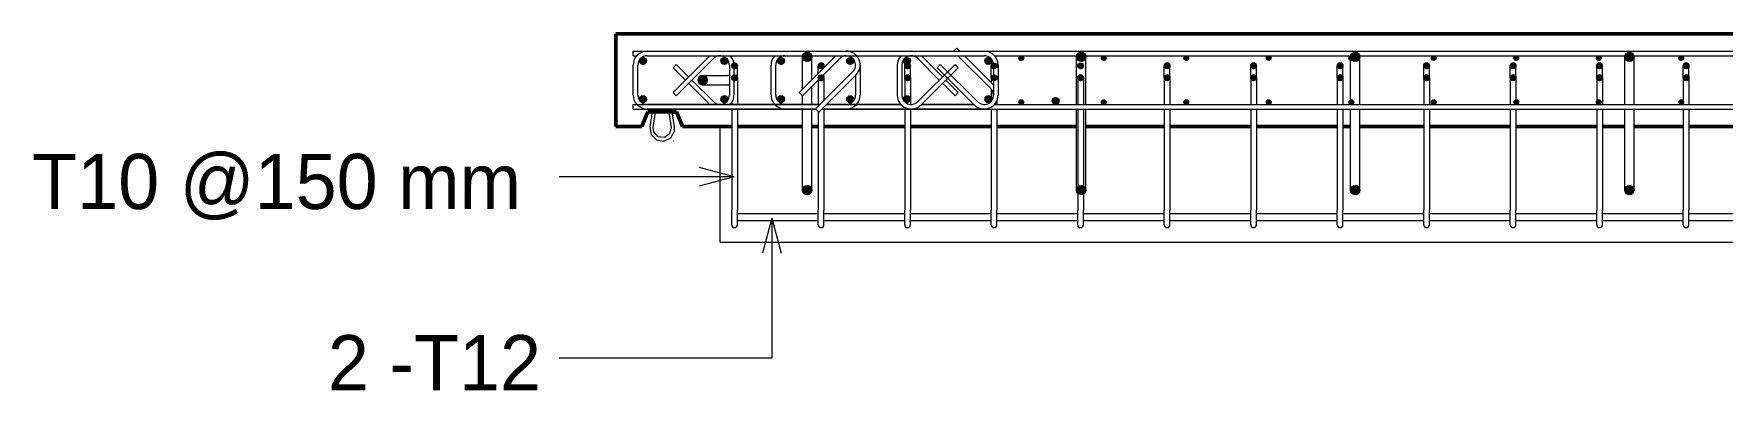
# Model space of a CAD drawing. Header units: millimetres. Extents: x -31655 to -5862, y 2843 to 78926.
# Drawn here: x -11602 to -8687, y 77617 to 78233 of the extents above; entities that cross this region are included whole.
import ezdxf

# ---------------------------------------------------------------- set-up
doc = ezdxf.new("R2010")
doc.units = ezdxf.units.MM
for name, color, linetype, lineweight in [('A-GENM', 13, 'Continuous', 18), ('A-WALL', 113, 'Continuous', 25), ('S-BEAM', 12, 'Continuous', 18), ('S-RBAR', 171, 'Continuous', 18), ('S-RBAR-IDEN', 171, 'Continuous', 9)]:
    doc.layers.add(name, color=color, linetype=linetype, lineweight=lineweight)
doc.styles.add('Nirmala UI', font='Nirmala.ttf', dxfattribs={"height": 95.25})

# ---------------------------------------------------------------- blocks, each defined once
blk = doc.blocks.new('loopbox down bent - Wire Loop-600440-Elevation Top1')
at = {"layer": 'A-GENM'}
for p, q in [((-30387.9, 78098), (-30391.7, 78072)), ((-30390.2, 78097.2), (-30388.6, 78097.2)), ((-30388.6, 78097.2), (-30388.6, 78098)), ((-30385.7, 78071.1), (-30381.8, 78097.5)), ((-30384.1, 78097.8), (-30385.6, 78098)), ((-30383.3, 78097.7), (-30384.1, 78097.8)), ((-30381.8, 78097.5), (-30383.3, 78097.7)), ((-30381.8, 78097.5), (-30381.8, 78098)), ((-30359, 78098), (-30359, 78097.5)), ((-30359, 78097.5), (-30355.1, 78071.1)), ((-30349.1, 78072), (-30352.9, 78098)), ((-30352.2, 78098), (-30352.2, 78097.2)), ((-30352.2, 78097.2), (-30350.6, 78097.2)), ((-30350.2, 78047.2), (-30350.2, 78048))]:
    blk.add_line(p, q, dxfattribs=at)
at = {"layer": 'A-GENM', "flags": 128}
for points in [[(-30391.7, 78072), (-30389.6, 78059), (-30380.3, 78049.7), (-30367.3, 78047.5), (-30355.5, 78053.2), (-30349.2, 78064.8), (-30349.1, 78072)], [(-30355.1, 78071.1), (-30357.5, 78060.3), (-30366.5, 78053.9), (-30377.5, 78055.1), (-30384.9, 78063.4), (-30385.7, 78071.1)]]:
    blk.add_lwpolyline(points, dxfattribs=at)
at = {"layer": 'A-GENM'}
for centre, start, end in [((-30390.2, 78098.4), 202.2055, 270), ((-30350.6, 78098.4), 270, 337.7945)]:
    blk.add_arc(centre, 1.2, start, end, dxfattribs=at)
blk = doc.blocks.new('M_Rectangular Corbel - M_Rectangular Corbel-5472199-Elevation Top1')
at = {"layer": 'S-BEAM'}
for p, q in [((-30270.4, 77873), (-30270.4, 78073)), ((-26630.4, 78073), (-26630.4, 77873)), ((-30270.4, 77873), (-26630.4, 77873))]:
    blk.add_line(p, q, dxfattribs=at)

msp = doc.modelspace()

# ---------------------------------------------------------------- hatches: boundary and pattern name
at = {"layer": 'S-RBAR'}
h = msp.add_hatch(color=256, dxfattribs=at)
edge = h.paths.add_edge_path()
edge.add_arc((-10266.8, 78193), 8, 0, 360)
for points in [[(-10264.3, 78185.4), (-10258.8, 78193), (-10264.3, 78200.7), (-10273.3, 78197.7), (-10273.3, 78188.3), (-10268.6, 78186.8)], [(-9791.2, 78185.4), (-9785.7, 78193), (-9791.2, 78200.7), (-9800.2, 78197.7), (-9800.2, 78188.3)], [(-9317.9, 78185.4), (-9312.4, 78193), (-9317.9, 78200.7), (-9326.8, 78197.7), (-9326.8, 78188.3)], [(-8844.6, 78185.4), (-8839, 78193), (-8844.6, 78200.7), (-8853.5, 78197.7), (-8853.5, 78188.3)], [(-10550.3, 78180.1), (-10544.3, 78186.1), (-10550.3, 78192.1), (-10556.3, 78186.1), (-10553.2, 78183)], [(-10409.8, 78180.1), (-10403.8, 78186.1), (-10409.8, 78192.1), (-10415.8, 78186.1), (-10412.7, 78183)], [(-10392.2, 78172.4), (-10387.2, 78177.4), (-10392.2, 78182.4), (-10397.2, 78177.4)], [(-10311.8, 78180.1), (-10305.8, 78186.1), (-10311.8, 78192.1), (-10317.8, 78186.1), (-10314.7, 78183)], [(-10242.8, 78172.4), (-10237.8, 78177.4), (-10242.8, 78182.4), (-10247.8, 78177.4)], [(-10192.6, 78180.1), (-10186.6, 78186.1), (-10192.6, 78192.1), (-10198.6, 78186.1), (-10194.1, 78181.7)], [(-10094.6, 78180.1), (-10088.6, 78186.1), (-10094.6, 78192.1), (-10100.6, 78186.1), (-10097.5, 78183)], [(-10093.4, 78172.4), (-10088.4, 78177.4), (-10093.4, 78182.4), (-10098.4, 78177.4)], [(-9954.1, 78180.1), (-9948.1, 78186.1), (-9954.1, 78192.1), (-9960.1, 78186.1), (-9957, 78183)], [(-9944.1, 78172.4), (-9939.1, 78177.4), (-9944.1, 78182.4), (-9949.1, 78177.4)], [(-9897.2, 78187), (-9893.2, 78191), (-9897.2, 78195), (-9901.2, 78191)], [(-9794.7, 78172.4), (-9789.7, 78177.4), (-9794.7, 78182.4), (-9799.7, 78177.4)], [(-9754.7, 78187), (-9750.7, 78191), (-9754.7, 78195), (-9758.7, 78191)], [(-9645.3, 78172.4), (-9640.3, 78177.4), (-9645.3, 78182.4), (-9650.3, 78177.4)], [(-9612.2, 78187), (-9608.2, 78191), (-9612.2, 78195), (-9616.2, 78191)], [(-9495.9, 78172.4), (-9490.9, 78177.4), (-9495.9, 78182.4), (-9500.9, 78177.4)], [(-9469.8, 78187), (-9465.8, 78191), (-9469.8, 78195), (-9473.8, 78191)], [(-9346.6, 78172.4), (-9341.6, 78177.4), (-9346.6, 78182.4), (-9351.6, 78177.4)], [(-9327.3, 78187), (-9323.3, 78191), (-9327.3, 78195), (-9331.3, 78191)], [(-9197.2, 78172.4), (-9192.2, 78177.4), (-9197.2, 78182.4), (-9202.2, 78177.4)], [(-9184.8, 78187), (-9180.8, 78191), (-9184.8, 78195), (-9188.8, 78191)], [(-9047.8, 78172.4), (-9042.8, 78177.4), (-9047.8, 78182.4), (-9052.8, 78177.4)], [(-9042.3, 78187), (-9038.3, 78191), (-9042.3, 78195), (-9046.3, 78191)], [(-8899.9, 78187), (-8895.9, 78191), (-8899.9, 78195), (-8903.9, 78191)], [(-8898.4, 78172.4), (-8893.4, 78177.4), (-8898.4, 78182.4), (-8903.4, 78177.4)], [(-8757.4, 78187), (-8753.4, 78191), (-8757.4, 78195), (-8761.4, 78191)], [(-8749.1, 78172.4), (-8744.1, 78177.4), (-8749.1, 78182.4), (-8754.1, 78177.4)], [(-10447.3, 78145), (-10439.7, 78150.6), (-10442.6, 78159.5), (-10452, 78159.5), (-10454.9, 78150.6)], [(-10392.2, 78151.9), (-10387.2, 78156.9), (-10392.2, 78161.9), (-10397.2, 78156.9)], [(-10242.8, 78151.9), (-10237.8, 78156.9), (-10242.8, 78161.9), (-10247.8, 78156.9)], [(-10093.4, 78151.9), (-10088.4, 78156.9), (-10093.4, 78161.9), (-10098.4, 78156.9)], [(-9944.1, 78151.9), (-9939.1, 78156.9), (-9944.1, 78161.9), (-9949.1, 78156.9)], [(-9794.7, 78151.9), (-9789.7, 78156.9), (-9794.7, 78161.9), (-9799.7, 78156.9)], [(-9645.3, 78151.9), (-9640.3, 78156.9), (-9645.3, 78161.9), (-9650.3, 78156.9)], [(-9495.9, 78151.9), (-9490.9, 78156.9), (-9495.9, 78161.9), (-9500.9, 78156.9)], [(-9346.6, 78151.9), (-9341.6, 78156.9), (-9346.6, 78161.9), (-9351.6, 78156.9)], [(-9197.2, 78151.9), (-9192.2, 78156.9), (-9197.2, 78161.9), (-9202.2, 78156.9)], [(-9047.8, 78151.9), (-9042.8, 78156.9), (-9047.8, 78161.9), (-9052.8, 78156.9)], [(-8898.4, 78151.9), (-8893.4, 78156.9), (-8898.4, 78161.9), (-8903.4, 78156.9)], [(-8749.1, 78151.9), (-8744.1, 78156.9), (-8749.1, 78161.9), (-8754.1, 78156.9)], [(-10550.3, 78114), (-10544.3, 78120), (-10550.3, 78126), (-10556.3, 78120), (-10551.2, 78115)], [(-10409.8, 78114), (-10403.8, 78120), (-10409.8, 78126), (-10415.8, 78120)], [(-10311.8, 78114), (-10305.8, 78120), (-10311.8, 78126), (-10317.8, 78120)], [(-10192.6, 78114), (-10186.6, 78120), (-10192.6, 78126), (-10198.6, 78120), (-10194.1, 78115.5)], [(-10094.6, 78114), (-10088.6, 78120), (-10094.6, 78126), (-10100.6, 78120)], [(-9954.1, 78114), (-9948.1, 78120), (-9954.1, 78126), (-9960.1, 78120)], [(-9897.2, 78111), (-9893.2, 78115), (-9897.2, 78119), (-9901.2, 78115)], [(-9837.9, 78111), (-9831.9, 78117), (-9837.9, 78123), (-9843.9, 78117)], [(-9754.7, 78111), (-9750.7, 78115), (-9754.7, 78119), (-9758.7, 78115)], [(-9612.2, 78111), (-9608.2, 78115), (-9612.2, 78119), (-9616.2, 78115)], [(-9469.8, 78111), (-9465.8, 78115), (-9469.8, 78119), (-9473.8, 78115)], [(-9327.3, 78111), (-9323.3, 78115), (-9327.3, 78119), (-9331.3, 78115)], [(-9184.8, 78111), (-9180.8, 78115), (-9184.8, 78119), (-9188.8, 78115)], [(-9042.3, 78111), (-9038.3, 78115), (-9042.3, 78119), (-9046.3, 78115)], [(-8899.9, 78111), (-8895.9, 78115), (-8899.9, 78119), (-8903.9, 78115)], [(-8757.4, 78111), (-8753.4, 78115), (-8757.4, 78119), (-8761.4, 78115)], [(-10264.3, 77955.4), (-10258.8, 77963), (-10264.3, 77970.7), (-10273.3, 77967.7), (-10273.3, 77958.3), (-10268.6, 77956.8)], [(-9791.2, 77955.4), (-9785.7, 77963), (-9791.2, 77970.7), (-9800.2, 77967.7), (-9800.2, 77958.3)], [(-9317.9, 77955.4), (-9312.4, 77963), (-9317.9, 77970.7), (-9326.8, 77967.7), (-9326.8, 77958.3)], [(-8844.6, 77955.4), (-8839, 77963), (-8844.6, 77970.7), (-8853.5, 77967.7), (-8853.5, 77958.3)]]:
    msp.add_hatch(color=256, dxfattribs=at).paths.add_polyline_path(points)
h = msp.add_hatch(color=256, dxfattribs=at)
edge = h.paths.add_edge_path()
edge.add_arc((-9793.7, 78193), 8, 0, 360)
h = msp.add_hatch(color=256, dxfattribs=at)
edge = h.paths.add_edge_path()
edge.add_arc((-9320.4, 78193), 8, 0, 360)
h = msp.add_hatch(color=256, dxfattribs=at)
edge = h.paths.add_edge_path()
edge.add_arc((-8847, 78193), 8, 0, 360)
h = msp.add_hatch(color=256, dxfattribs=at)
edge = h.paths.add_edge_path()
edge.add_arc((-10550.3, 78186.1), 6, 0, 360)
h = msp.add_hatch(color=256, dxfattribs=at)
edge = h.paths.add_edge_path()
edge.add_arc((-10409.8, 78186.1), 6, 0, 360)
h = msp.add_hatch(color=256, dxfattribs=at)
edge = h.paths.add_edge_path()
edge.add_arc((-10392.2, 78177.4), 5, 0, 360)
h = msp.add_hatch(color=256, dxfattribs=at)
edge = h.paths.add_edge_path()
edge.add_arc((-10311.8, 78186.1), 6, 0, 360)
h = msp.add_hatch(color=256, dxfattribs=at)
edge = h.paths.add_edge_path()
edge.add_arc((-10242.8, 78177.4), 5, 0, 360)
h = msp.add_hatch(color=256, dxfattribs=at)
edge = h.paths.add_edge_path()
edge.add_arc((-10192.6, 78186.1), 6, 0, 360)
h = msp.add_hatch(color=256, dxfattribs=at)
edge = h.paths.add_edge_path()
edge.add_arc((-10094.6, 78186.1), 6, 0, 360)
h = msp.add_hatch(color=256, dxfattribs=at)
edge = h.paths.add_edge_path()
edge.add_arc((-10093.4, 78177.4), 5, 0, 360)
h = msp.add_hatch(color=256, dxfattribs=at)
edge = h.paths.add_edge_path()
edge.add_arc((-9954.1, 78186.1), 6, 0, 360)
h = msp.add_hatch(color=256, dxfattribs=at)
edge = h.paths.add_edge_path()
edge.add_arc((-9944.1, 78177.4), 5, 0, 360)
h = msp.add_hatch(color=256, dxfattribs=at)
edge = h.paths.add_edge_path()
edge.add_arc((-9897.2, 78191), 4, 0, 360)
h = msp.add_hatch(color=256, dxfattribs=at)
edge = h.paths.add_edge_path()
edge.add_arc((-9794.7, 78177.4), 5, 0, 360)
h = msp.add_hatch(color=256, dxfattribs=at)
edge = h.paths.add_edge_path()
edge.add_arc((-9754.7, 78191), 4, 0, 360)
h = msp.add_hatch(color=256, dxfattribs=at)
edge = h.paths.add_edge_path()
edge.add_arc((-9645.3, 78177.4), 5, 0, 360)
h = msp.add_hatch(color=256, dxfattribs=at)
edge = h.paths.add_edge_path()
edge.add_arc((-9612.2, 78191), 4, 0, 360)
h = msp.add_hatch(color=256, dxfattribs=at)
edge = h.paths.add_edge_path()
edge.add_arc((-9495.9, 78177.4), 5, 0, 360)
h = msp.add_hatch(color=256, dxfattribs=at)
edge = h.paths.add_edge_path()
edge.add_arc((-9469.8, 78191), 4, 0, 360)
h = msp.add_hatch(color=256, dxfattribs=at)
edge = h.paths.add_edge_path()
edge.add_arc((-9346.6, 78177.4), 5, 0, 360)
h = msp.add_hatch(color=256, dxfattribs=at)
edge = h.paths.add_edge_path()
edge.add_arc((-9327.3, 78191), 4, 0, 360)
h = msp.add_hatch(color=256, dxfattribs=at)
edge = h.paths.add_edge_path()
edge.add_arc((-9197.2, 78177.4), 5, 0, 360)
h = msp.add_hatch(color=256, dxfattribs=at)
edge = h.paths.add_edge_path()
edge.add_arc((-9184.8, 78191), 4, 0, 360)
h = msp.add_hatch(color=256, dxfattribs=at)
edge = h.paths.add_edge_path()
edge.add_arc((-9047.8, 78177.4), 5, 0, 360)
h = msp.add_hatch(color=256, dxfattribs=at)
edge = h.paths.add_edge_path()
edge.add_arc((-9042.3, 78191), 4, 0, 360)
h = msp.add_hatch(color=256, dxfattribs=at)
edge = h.paths.add_edge_path()
edge.add_arc((-8899.9, 78191), 4, 0, 360)
h = msp.add_hatch(color=256, dxfattribs=at)
edge = h.paths.add_edge_path()
edge.add_arc((-8898.4, 78177.4), 5, 0, 360)
h = msp.add_hatch(color=256, dxfattribs=at)
edge = h.paths.add_edge_path()
edge.add_arc((-8757.4, 78191), 4, 0, 360)
h = msp.add_hatch(color=256, dxfattribs=at)
edge = h.paths.add_edge_path()
edge.add_arc((-8749.1, 78177.4), 5, 0, 360)
h = msp.add_hatch(color=256, dxfattribs=at)
edge = h.paths.add_edge_path()
edge.add_arc((-10447.3, 78153), 8, 0, 360)
h = msp.add_hatch(color=256, dxfattribs=at)
edge = h.paths.add_edge_path()
edge.add_arc((-10392.2, 78156.9), 5, 0, 360)
h = msp.add_hatch(color=256, dxfattribs=at)
edge = h.paths.add_edge_path()
edge.add_arc((-10242.8, 78156.9), 5, 0, 360)
h = msp.add_hatch(color=256, dxfattribs=at)
edge = h.paths.add_edge_path()
edge.add_arc((-10093.4, 78156.9), 5, 0, 360)
h = msp.add_hatch(color=256, dxfattribs=at)
edge = h.paths.add_edge_path()
edge.add_arc((-9944.1, 78156.9), 5, 0, 360)
h = msp.add_hatch(color=256, dxfattribs=at)
edge = h.paths.add_edge_path()
edge.add_arc((-9794.7, 78156.9), 5, 0, 360)
h = msp.add_hatch(color=256, dxfattribs=at)
edge = h.paths.add_edge_path()
edge.add_arc((-9645.3, 78156.9), 5, 0, 360)
h = msp.add_hatch(color=256, dxfattribs=at)
edge = h.paths.add_edge_path()
edge.add_arc((-9495.9, 78156.9), 5, 0, 360)
h = msp.add_hatch(color=256, dxfattribs=at)
edge = h.paths.add_edge_path()
edge.add_arc((-9346.6, 78156.9), 5, 0, 360)
h = msp.add_hatch(color=256, dxfattribs=at)
edge = h.paths.add_edge_path()
edge.add_arc((-9197.2, 78156.9), 5, 0, 360)
h = msp.add_hatch(color=256, dxfattribs=at)
edge = h.paths.add_edge_path()
edge.add_arc((-9047.8, 78156.9), 5, 0, 360)
h = msp.add_hatch(color=256, dxfattribs=at)
edge = h.paths.add_edge_path()
edge.add_arc((-8898.4, 78156.9), 5, 0, 360)
h = msp.add_hatch(color=256, dxfattribs=at)
edge = h.paths.add_edge_path()
edge.add_arc((-8749.1, 78156.9), 5, 0, 360)
h = msp.add_hatch(color=256, dxfattribs=at)
edge = h.paths.add_edge_path()
edge.add_arc((-10550.3, 78120), 6, 0, 360)
h = msp.add_hatch(color=256, dxfattribs=at)
edge = h.paths.add_edge_path()
edge.add_arc((-10409.8, 78120), 6, 0, 360)
h = msp.add_hatch(color=256, dxfattribs=at)
edge = h.paths.add_edge_path()
edge.add_arc((-10311.8, 78120), 6, 0, 360)
h = msp.add_hatch(color=256, dxfattribs=at)
edge = h.paths.add_edge_path()
edge.add_arc((-10192.6, 78120), 6, 0, 360)
h = msp.add_hatch(color=256, dxfattribs=at)
edge = h.paths.add_edge_path()
edge.add_arc((-10094.6, 78120), 6, 0, 360)
h = msp.add_hatch(color=256, dxfattribs=at)
edge = h.paths.add_edge_path()
edge.add_arc((-9954.1, 78120), 6, 0, 360)
h = msp.add_hatch(color=256, dxfattribs=at)
edge = h.paths.add_edge_path()
edge.add_arc((-9897.2, 78115), 4, 0, 360)
h = msp.add_hatch(color=256, dxfattribs=at)
edge = h.paths.add_edge_path()
edge.add_arc((-9837.9, 78117), 6, 0, 360)
h = msp.add_hatch(color=256, dxfattribs=at)
edge = h.paths.add_edge_path()
edge.add_arc((-9754.7, 78115), 4, 0, 360)
h = msp.add_hatch(color=256, dxfattribs=at)
edge = h.paths.add_edge_path()
edge.add_arc((-9612.2, 78115), 4, 0, 360)
h = msp.add_hatch(color=256, dxfattribs=at)
edge = h.paths.add_edge_path()
edge.add_arc((-9469.8, 78115), 4, 0, 360)
h = msp.add_hatch(color=256, dxfattribs=at)
edge = h.paths.add_edge_path()
edge.add_arc((-9327.3, 78115), 4, 0, 360)
h = msp.add_hatch(color=256, dxfattribs=at)
edge = h.paths.add_edge_path()
edge.add_arc((-9184.8, 78115), 4, 0, 360)
h = msp.add_hatch(color=256, dxfattribs=at)
edge = h.paths.add_edge_path()
edge.add_arc((-9042.3, 78115), 4, 0, 360)
h = msp.add_hatch(color=256, dxfattribs=at)
edge = h.paths.add_edge_path()
edge.add_arc((-8899.9, 78115), 4, 0, 360)
h = msp.add_hatch(color=256, dxfattribs=at)
edge = h.paths.add_edge_path()
edge.add_arc((-8757.4, 78115), 4, 0, 360)
h = msp.add_hatch(color=256, dxfattribs=at)
edge = h.paths.add_edge_path()
edge.add_arc((-10266.8, 77963), 8, 0, 360)
h = msp.add_hatch(color=256, dxfattribs=at)
edge = h.paths.add_edge_path()
edge.add_arc((-9793.7, 77963), 8, 0, 360)
h = msp.add_hatch(color=256, dxfattribs=at)
edge = h.paths.add_edge_path()
edge.add_arc((-9320.4, 77963), 8, 0, 360)
h = msp.add_hatch(color=256, dxfattribs=at)
edge = h.paths.add_edge_path()
edge.add_arc((-8847, 77963), 8, 0, 360)

# ---------------------------------------------------------------- linework, layer by layer
at = {"layer": 'A-WALL', "lineweight": 50}
for p, q in [((-6597.2, 78233), (-10597.2, 78233)), ((-10597.2, 78233), (-10597.2, 78073)), ((-10552.2, 78073), (-10542.2, 78098)), ((-10542.2, 78098), (-10492.2, 78098)), ((-10492.2, 78098), (-10482.2, 78073)), ((-10597.2, 78073), (-10552.2, 78073)), ((-10482.2, 78073), (-10397.2, 78073)), ((-10387.2, 78073), (-10274.8, 78073)), ((-10258.8, 78073), (-10247.8, 78073)), ((-10237.8, 78073), (-10098.4, 78073)), ((-10088.4, 78073), (-9949.1, 78073)), ((-9939.1, 78073), (-9801.7, 78073)), ((-9785.7, 78073), (-9650.3, 78073)), ((-9640.3, 78073), (-9500.9, 78073)), ((-9490.9, 78073), (-9351.6, 78073)), ((-9341.6, 78073), (-9328.4, 78073)), ((-9312.4, 78073), (-9202.2, 78073)), ((-9192.2, 78073), (-9052.8, 78073)), ((-9042.8, 78073), (-8903.4, 78073)), ((-8893.4, 78073), (-8855, 78073)), ((-8839, 78073), (-8754.1, 78073)), ((-8744.1, 78073), (-8604.7, 78073))]:
    msp.add_line(p, q, dxfattribs=at)
at = {"layer": 'S-RBAR'}
for p, q in [((-10567.2, 78203), (-10543.2, 78203)), ((-10567.2, 78195), (-10567.2, 78203)), ((-10543.2, 78203), (-9961.2, 78203)), ((-10264.3, 78200.7), (-10273.3, 78197.7)), ((-10258.8, 78193), (-10264.3, 78200.7)), ((-10013.9, 78203), (-10008.6, 78208.4)), ((-10008.6, 78208.4), (-10003.2, 78203)), ((-9961.2, 78203), (-6627.2, 78203)), ((-9791.2, 78200.7), (-9800.2, 78197.7)), ((-9785.7, 78193), (-9791.2, 78200.7)), ((-9317.9, 78200.7), (-9326.8, 78197.7)), ((-9312.4, 78193), (-9317.9, 78200.7)), ((-8844.6, 78200.7), (-8853.5, 78197.7)), ((-8839, 78193), (-8844.6, 78200.7)), ((-10567.2, 78195), (-10560.9, 78195)), ((-10567.2, 78127), (-10567.2, 78179)), ((-10559.2, 78127), (-10559.2, 78179)), ((-10550.3, 78192.1), (-10556.3, 78186.1)), ((-10556.3, 78186.1), (-10553.2, 78183)), ((-10553.2, 78183), (-10550.3, 78180.1)), ((-10544.3, 78186.1), (-10550.3, 78192.1)), ((-10550.3, 78180.1), (-10544.3, 78186.1)), ((-10543.2, 78195), (-9961.2, 78195)), ((-10498.5, 78131.7), (-10435.1, 78195)), ((-10492.9, 78180.1), (-10498.5, 78174.4)), ((-10477.1, 78153), (-10498.5, 78174.4)), ((-10492.9, 78126), (-10428.5, 78190.4)), ((-10471.5, 78158.7), (-10492.9, 78180.1)), ((-10409.8, 78192.1), (-10415.8, 78186.1)), ((-10415.8, 78186.1), (-10412.7, 78183)), ((-10412.7, 78183), (-10409.8, 78180.1)), ((-10403.8, 78186.1), (-10409.8, 78192.1)), ((-10409.8, 78180.1), (-10403.8, 78186.1)), ((-10401.2, 78179), (-10401.2, 78127)), ((-10392.2, 78182.4), (-10397.2, 78177.4)), ((-10397.2, 78177.4), (-10392.2, 78172.4)), ((-10393.2, 78179), (-10393.2, 78127)), ((-10387.2, 78177.4), (-10392.2, 78182.4)), ((-10392.2, 78172.4), (-10387.2, 78177.4)), ((-10387.2, 78157.1), (-10387.2, 78177.4)), ((-10329.2, 78127), (-10329.2, 78179)), ((-10321.2, 78127), (-10321.2, 78179)), ((-10311.8, 78192.1), (-10317.8, 78186.1)), ((-10317.8, 78186.1), (-10314.7, 78183)), ((-10314.7, 78183), (-10311.8, 78180.1)), ((-10305.8, 78186.1), (-10311.8, 78192.1)), ((-10311.8, 78180.1), (-10305.8, 78186.1)), ((-10280.5, 78131.7), (-10217.1, 78195)), ((-10274.8, 78153), (-10274.8, 78193)), ((-10274.8, 78126), (-10210.5, 78190.4)), ((-10273.3, 78197.7), (-10273.3, 78188.3)), ((-10273.3, 78188.3), (-10268.6, 78186.8)), ((-10268.6, 78186.8), (-10264.3, 78185.4)), ((-10264.3, 78185.4), (-10258.8, 78193)), ((-10258.8, 78153.4), (-10258.8, 78193)), ((-10242.8, 78182.4), (-10247.8, 78177.4)), ((-10247.8, 78164.4), (-10247.8, 78177.4)), ((-10247.8, 78177.4), (-10242.8, 78172.4)), ((-10237.8, 78177.4), (-10242.8, 78182.4)), ((-10242.8, 78172.4), (-10237.8, 78177.4)), ((-10237.8, 78174.6), (-10237.8, 78177.4)), ((-10192.6, 78192.1), (-10198.6, 78186.1)), ((-10198.6, 78186.1), (-10194.1, 78181.7)), ((-10194.1, 78181.7), (-10192.6, 78180.1)), ((-10186.6, 78186.1), (-10192.6, 78192.1)), ((-10192.6, 78180.1), (-10186.6, 78186.1)), ((-10175.2, 78179), (-10175.2, 78127)), ((-10111.2, 78179), (-10111.2, 78127)), ((-10103.2, 78179), (-10103.2, 78127)), ((-10094.6, 78192.1), (-10100.6, 78186.1)), ((-10100.6, 78186.1), (-10097.5, 78183)), ((-10093.4, 78182.4), (-10098.4, 78177.4)), ((-10098.4, 78157.1), (-10098.4, 78177.4)), ((-10098.4, 78177.4), (-10093.4, 78172.4)), ((-10097.5, 78183), (-10094.6, 78180.1)), ((-10088.6, 78186.1), (-10094.6, 78192.1)), ((-10094.6, 78180.1), (-10088.6, 78186.1)), ((-10088.4, 78177.4), (-10093.4, 78182.4)), ((-10093.4, 78172.4), (-10088.4, 78177.4)), ((-10088.4, 78157.1), (-10088.4, 78177.4)), ((-10038.6, 78153), (-10075.9, 78190.4)), ((-10075.9, 78115.7), (-10011.5, 78180.1)), ((-10070.2, 78110.1), (-10005.9, 78174.4)), ((-10032.9, 78158.7), (-10069.2, 78195)), ((-10036.9, 78180.1), (-10042.5, 78174.4)), ((-9978.2, 78110.1), (-10042.5, 78174.4)), ((-9972.5, 78115.7), (-10036.9, 78180.1)), ((-10005.9, 78174.4), (-10011.5, 78180.1)), ((-10006.6, 78195), (-9949.9, 78138.4)), ((-9995.2, 78195), (-9945.2, 78145)), ((-9954.1, 78192.1), (-9960.1, 78186.1)), ((-9960.1, 78186.1), (-9957, 78183)), ((-9957, 78183), (-9954.1, 78180.1)), ((-9948.1, 78186.1), (-9954.1, 78192.1)), ((-9954.1, 78180.1), (-9948.1, 78186.1)), ((-9944.1, 78182.4), (-9949.1, 78177.4)), ((-9949.1, 78157.1), (-9949.1, 78177.4)), ((-9949.1, 78177.4), (-9944.1, 78172.4)), ((-9945.2, 78179), (-9945.2, 78127)), ((-9939.1, 78177.4), (-9944.1, 78182.4)), ((-9944.1, 78172.4), (-9939.1, 78177.4)), ((-9943.5, 78195), (-6627.2, 78195)), ((-9937.2, 78179), (-9937.2, 78127)), ((-9897.2, 78195), (-9901.2, 78191)), ((-9901.2, 78191), (-9897.2, 78187)), ((-9893.2, 78191), (-9897.2, 78195)), ((-9897.2, 78187), (-9893.2, 78191)), ((-9801.7, 78153), (-9801.7, 78193)), ((-9800.2, 78197.7), (-9800.2, 78188.3)), ((-9800.2, 78188.3), (-9791.2, 78185.4)), ((-9794.7, 78182.4), (-9799.7, 78177.4)), ((-9799.7, 78177.4), (-9794.7, 78172.4)), ((-9789.7, 78177.4), (-9794.7, 78182.4)), ((-9794.7, 78172.4), (-9789.7, 78177.4)), ((-9791.2, 78185.4), (-9785.7, 78193)), ((-9785.7, 78153), (-9785.7, 78193)), ((-9754.7, 78195), (-9758.7, 78191)), ((-9758.7, 78191), (-9754.7, 78187)), ((-9750.7, 78191), (-9754.7, 78195)), ((-9754.7, 78187), (-9750.7, 78191)), ((-9645.3, 78182.4), (-9650.3, 78177.4)), ((-9650.3, 78157.1), (-9650.3, 78177.4)), ((-9650.3, 78177.4), (-9645.3, 78172.4)), ((-9640.3, 78177.4), (-9645.3, 78182.4)), ((-9645.3, 78172.4), (-9640.3, 78177.4)), ((-9640.3, 78157.1), (-9640.3, 78177.4)), ((-9612.2, 78195), (-9616.2, 78191)), ((-9616.2, 78191), (-9612.2, 78187)), ((-9608.2, 78191), (-9612.2, 78195)), ((-9612.2, 78187), (-9608.2, 78191)), ((-9495.9, 78182.4), (-9500.9, 78177.4)), ((-9500.9, 78157.1), (-9500.9, 78177.4)), ((-9500.9, 78177.4), (-9495.9, 78172.4)), ((-9490.9, 78177.4), (-9495.9, 78182.4)), ((-9495.9, 78172.4), (-9490.9, 78177.4)), ((-9490.9, 78157.1), (-9490.9, 78177.4)), ((-9469.8, 78195), (-9473.8, 78191)), ((-9473.8, 78191), (-9469.8, 78187)), ((-9465.8, 78191), (-9469.8, 78195)), ((-9469.8, 78187), (-9465.8, 78191)), ((-9346.6, 78182.4), (-9351.6, 78177.4)), ((-9351.6, 78157.1), (-9351.6, 78177.4)), ((-9351.6, 78177.4), (-9346.6, 78172.4)), ((-9341.6, 78177.4), (-9346.6, 78182.4)), ((-9346.6, 78172.4), (-9341.6, 78177.4)), ((-9341.6, 78157.1), (-9341.6, 78177.4)), ((-9327.3, 78195), (-9331.3, 78191)), ((-9331.3, 78191), (-9327.3, 78187)), ((-9328.4, 78153), (-9328.4, 78193)), ((-9323.3, 78191), (-9327.3, 78195)), ((-9327.3, 78187), (-9323.3, 78191)), ((-9326.8, 78197.7), (-9326.8, 78188.3)), ((-9326.8, 78188.3), (-9317.9, 78185.4)), ((-9317.9, 78185.4), (-9312.4, 78193)), ((-9312.4, 78153), (-9312.4, 78193)), ((-9197.2, 78182.4), (-9202.2, 78177.4)), ((-9202.2, 78157.1), (-9202.2, 78177.4)), ((-9202.2, 78177.4), (-9197.2, 78172.4)), ((-9192.2, 78177.4), (-9197.2, 78182.4)), ((-9197.2, 78172.4), (-9192.2, 78177.4)), ((-9192.2, 78157.1), (-9192.2, 78177.4)), ((-9184.8, 78195), (-9188.8, 78191)), ((-9188.8, 78191), (-9184.8, 78187)), ((-9180.8, 78191), (-9184.8, 78195)), ((-9184.8, 78187), (-9180.8, 78191)), ((-9047.8, 78182.4), (-9052.8, 78177.4)), ((-9052.8, 78157.1), (-9052.8, 78177.4)), ((-9052.8, 78177.4), (-9047.8, 78172.4)), ((-9042.8, 78177.4), (-9047.8, 78182.4)), ((-9047.8, 78172.4), (-9042.8, 78177.4)), ((-9042.3, 78195), (-9046.3, 78191)), ((-9046.3, 78191), (-9042.3, 78187)), ((-9042.8, 78157.1), (-9042.8, 78177.4)), ((-9038.3, 78191), (-9042.3, 78195)), ((-9042.3, 78187), (-9038.3, 78191)), ((-8899.9, 78195), (-8903.9, 78191)), ((-8903.9, 78191), (-8899.9, 78187)), ((-8898.4, 78182.4), (-8903.4, 78177.4)), ((-8903.4, 78157.1), (-8903.4, 78177.4)), ((-8903.4, 78177.4), (-8898.4, 78172.4)), ((-8895.9, 78191), (-8899.9, 78195)), ((-8899.9, 78187), (-8895.9, 78191)), ((-8893.4, 78177.4), (-8898.4, 78182.4)), ((-8898.4, 78172.4), (-8893.4, 78177.4)), ((-8893.4, 78157.1), (-8893.4, 78177.4)), ((-8855, 78153), (-8855, 78193)), ((-8853.5, 78197.7), (-8853.5, 78188.3)), ((-8853.5, 78188.3), (-8844.6, 78185.4)), ((-8844.6, 78185.4), (-8839, 78193)), ((-8839, 78153), (-8839, 78193)), ((-8757.4, 78195), (-8761.4, 78191)), ((-8761.4, 78191), (-8757.4, 78187)), ((-8753.4, 78191), (-8757.4, 78195)), ((-8757.4, 78187), (-8753.4, 78191)), ((-8749.1, 78182.4), (-8754.1, 78177.4)), ((-8754.1, 78157.1), (-8754.1, 78177.4)), ((-8754.1, 78177.4), (-8749.1, 78172.4)), ((-8744.1, 78177.4), (-8749.1, 78182.4)), ((-8749.1, 78172.4), (-8744.1, 78177.4)), ((-8744.1, 78157.1), (-8744.1, 78177.4)), ((-10435.1, 78111), (-10471.5, 78147.4)), ((-10428.5, 78115.7), (-10465.8, 78153)), ((-10452, 78159.5), (-10454.9, 78150.6)), ((-10454.9, 78150.6), (-10447.3, 78145)), ((-10442.6, 78159.5), (-10452, 78159.5)), ((-10447.3, 78161), (-10446.6, 78161)), ((-10447.3, 78145), (-10439.7, 78150.6)), ((-10447.3, 78145), (-10446.6, 78145)), ((-10446.6, 78161), (-10403.8, 78161)), ((-10446.6, 78145), (-10403.8, 78145)), ((-10439.7, 78150.6), (-10442.6, 78159.5)), ((-10403.1, 78161), (-10403.8, 78161)), ((-10403.1, 78145), (-10403.8, 78145)), ((-10392.2, 78161.9), (-10397.2, 78156.9)), ((-10397.2, 78156.9), (-10392.2, 78151.9)), ((-10387.2, 78156.9), (-10392.2, 78161.9)), ((-10392.2, 78151.9), (-10387.2, 78156.9)), ((-10387.2, 78156.9), (-10387.2, 78131.9)), ((-10274.8, 78137.3), (-10274.8, 78153)), ((-10258.8, 78111), (-10258.8, 78142)), ((-10187.9, 78167.7), (-10252.2, 78103.4)), ((-10242.8, 78161.9), (-10247.8, 78156.9)), ((-10247.8, 78156.9), (-10242.8, 78151.9)), ((-10247.8, 78153.2), (-10247.8, 78131.9)), ((-10182.2, 78162.1), (-10246.6, 78097.7)), ((-10237.8, 78156.9), (-10242.8, 78161.9)), ((-10242.8, 78151.9), (-10237.8, 78156.9)), ((-10237.8, 78157.1), (-10237.8, 78163.1)), ((-10237.8, 78156.9), (-10237.8, 78131.9)), ((-10183.2, 78161.1), (-10183.2, 78127)), ((-10093.4, 78161.9), (-10098.4, 78156.9)), ((-10098.4, 78156.9), (-10098.4, 78131.9)), ((-10098.4, 78156.9), (-10093.4, 78151.9)), ((-10088.4, 78156.9), (-10093.4, 78161.9)), ((-10093.4, 78151.9), (-10088.4, 78156.9)), ((-10088.4, 78156.9), (-10088.4, 78131.9)), ((-10011.5, 78126), (-10032.9, 78147.4)), ((-10005.9, 78131.7), (-10027.2, 78153)), ((-9944.1, 78161.9), (-9949.1, 78156.9)), ((-9949.1, 78156.9), (-9949.1, 78149.5)), ((-9949.1, 78156.9), (-9944.1, 78151.9)), ((-9939.1, 78156.9), (-9944.1, 78161.9)), ((-9944.1, 78151.9), (-9939.1, 78156.9)), ((-9801.7, 78111), (-9801.7, 78153)), ((-9794.7, 78161.9), (-9799.7, 78156.9)), ((-9799.7, 78156.9), (-9799.7, 78131.9)), ((-9799.7, 78156.9), (-9794.7, 78151.9)), ((-9789.7, 78156.9), (-9794.7, 78161.9)), ((-9794.7, 78151.9), (-9789.7, 78156.9)), ((-9789.7, 78156.9), (-9789.7, 78131.9)), ((-9785.7, 78111), (-9785.7, 78153)), ((-9645.3, 78161.9), (-9650.3, 78156.9)), ((-9650.3, 78156.9), (-9650.3, 78131.9)), ((-9650.3, 78156.9), (-9645.3, 78151.9)), ((-9640.3, 78156.9), (-9645.3, 78161.9)), ((-9645.3, 78151.9), (-9640.3, 78156.9)), ((-9640.3, 78156.9), (-9640.3, 78131.9)), ((-9495.9, 78161.9), (-9500.9, 78156.9)), ((-9500.9, 78156.9), (-9500.9, 78131.9)), ((-9500.9, 78156.9), (-9495.9, 78151.9)), ((-9490.9, 78156.9), (-9495.9, 78161.9)), ((-9495.9, 78151.9), (-9490.9, 78156.9)), ((-9490.9, 78156.9), (-9490.9, 78131.9)), ((-9346.6, 78161.9), (-9351.6, 78156.9)), ((-9351.6, 78156.9), (-9351.6, 78131.9)), ((-9351.6, 78156.9), (-9346.6, 78151.9)), ((-9341.6, 78156.9), (-9346.6, 78161.9)), ((-9346.6, 78151.9), (-9341.6, 78156.9)), ((-9341.6, 78156.9), (-9341.6, 78131.9)), ((-9328.4, 78111), (-9328.4, 78153)), ((-9312.4, 78111), (-9312.4, 78153)), ((-9197.2, 78161.9), (-9202.2, 78156.9)), ((-9202.2, 78156.9), (-9202.2, 78131.9)), ((-9202.2, 78156.9), (-9197.2, 78151.9)), ((-9192.2, 78156.9), (-9197.2, 78161.9)), ((-9197.2, 78151.9), (-9192.2, 78156.9)), ((-9192.2, 78156.9), (-9192.2, 78131.9)), ((-9047.8, 78161.9), (-9052.8, 78156.9)), ((-9052.8, 78156.9), (-9052.8, 78131.9)), ((-9052.8, 78156.9), (-9047.8, 78151.9)), ((-9042.8, 78156.9), (-9047.8, 78161.9)), ((-9047.8, 78151.9), (-9042.8, 78156.9)), ((-9042.8, 78156.9), (-9042.8, 78131.9)), ((-8898.4, 78161.9), (-8903.4, 78156.9)), ((-8903.4, 78156.9), (-8903.4, 78131.9)), ((-8903.4, 78156.9), (-8898.4, 78151.9)), ((-8893.4, 78156.9), (-8898.4, 78161.9)), ((-8898.4, 78151.9), (-8893.4, 78156.9)), ((-8893.4, 78156.9), (-8893.4, 78131.9)), ((-8855, 78111), (-8855, 78153)), ((-8839, 78111), (-8839, 78153)), ((-8749.1, 78161.9), (-8754.1, 78156.9)), ((-8754.1, 78156.9), (-8754.1, 78131.9)), ((-8754.1, 78156.9), (-8749.1, 78151.9)), ((-8744.1, 78156.9), (-8749.1, 78161.9)), ((-8749.1, 78151.9), (-8744.1, 78156.9)), ((-8744.1, 78156.9), (-8744.1, 78131.9)), ((-10550.3, 78126), (-10556.3, 78120)), ((-10556.3, 78120), (-10551.2, 78115)), ((-10551.2, 78115), (-10550.3, 78114)), ((-10544.3, 78120), (-10550.3, 78126)), ((-10550.3, 78114), (-10544.3, 78120)), ((-10492.9, 78126), (-10498.5, 78131.7)), ((-10409.8, 78126), (-10415.8, 78120)), ((-10415.8, 78120), (-10409.8, 78114)), ((-10403.8, 78120), (-10409.8, 78126)), ((-10409.8, 78114), (-10403.8, 78120)), ((-10397.2, 78114), (-10397.2, 78111)), ((-10387.2, 78131.9), (-10387.2, 78111)), ((-10311.8, 78126), (-10317.8, 78120)), ((-10317.8, 78120), (-10311.8, 78114)), ((-10305.8, 78120), (-10311.8, 78126)), ((-10311.8, 78114), (-10305.8, 78120)), ((-10274.8, 78126), (-10280.5, 78131.7)), ((-10274.8, 78111), (-10274.8, 78126)), ((-10247.8, 78131.9), (-10247.8, 78111)), ((-10237.8, 78131.9), (-10237.8, 78117.8)), ((-10192.6, 78126), (-10198.6, 78120)), ((-10198.6, 78120), (-10194.1, 78115.5)), ((-10194.1, 78115.5), (-10192.6, 78114)), ((-10186.6, 78120), (-10192.6, 78126)), ((-10192.6, 78114), (-10186.6, 78120)), ((-10094.6, 78126), (-10100.6, 78120)), ((-10100.6, 78120), (-10094.6, 78114)), ((-10098.4, 78131.9), (-10098.4, 78115.7)), ((-10088.6, 78120), (-10094.6, 78126)), ((-10094.6, 78114), (-10088.6, 78120)), ((-10088.4, 78131.9), (-10088.4, 78111.2)), ((-10005.9, 78131.7), (-10011.5, 78126)), ((-9954.1, 78126), (-9960.1, 78120)), ((-9960.1, 78120), (-9954.1, 78114)), ((-9948.1, 78120), (-9954.1, 78126)), ((-9954.1, 78114), (-9948.1, 78120)), ((-9949.1, 78137.5), (-9949.1, 78131.9)), ((-9949.1, 78131.9), (-9949.1, 78116.8)), ((-9939.1, 78118.3), (-9939.1, 78111)), ((-9897.2, 78119), (-9901.2, 78115)), ((-9901.2, 78115), (-9897.2, 78111)), ((-9893.2, 78115), (-9897.2, 78119)), ((-9897.2, 78111), (-9893.2, 78115)), ((-9837.9, 78123), (-9843.9, 78117)), ((-9843.9, 78117), (-9837.9, 78111)), ((-9831.9, 78117), (-9837.9, 78123)), ((-9837.9, 78111), (-9831.9, 78117)), ((-9799.7, 78131.9), (-9799.7, 78111)), ((-9789.7, 78131.9), (-9789.7, 78111)), ((-9754.7, 78119), (-9758.7, 78115)), ((-9758.7, 78115), (-9754.7, 78111)), ((-9750.7, 78115), (-9754.7, 78119)), ((-9754.7, 78111), (-9750.7, 78115)), ((-9650.3, 78131.9), (-9650.3, 78111)), ((-9640.3, 78131.9), (-9640.3, 78111)), ((-9612.2, 78119), (-9616.2, 78115)), ((-9616.2, 78115), (-9612.2, 78111)), ((-9608.2, 78115), (-9612.2, 78119)), ((-9612.2, 78111), (-9608.2, 78115)), ((-9500.9, 78131.9), (-9500.9, 78111)), ((-9490.9, 78131.9), (-9490.9, 78111)), ((-9469.8, 78119), (-9473.8, 78115)), ((-9473.8, 78115), (-9469.8, 78111)), ((-9465.8, 78115), (-9469.8, 78119)), ((-9469.8, 78111), (-9465.8, 78115)), ((-9351.6, 78131.9), (-9351.6, 78111)), ((-9341.6, 78131.9), (-9341.6, 78111)), ((-9327.3, 78119), (-9331.3, 78115)), ((-9331.3, 78115), (-9327.3, 78111)), ((-9323.3, 78115), (-9327.3, 78119)), ((-9327.3, 78111), (-9323.3, 78115)), ((-9202.2, 78131.9), (-9202.2, 78111)), ((-9192.2, 78131.9), (-9192.2, 78111)), ((-9184.8, 78119), (-9188.8, 78115)), ((-9188.8, 78115), (-9184.8, 78111)), ((-9180.8, 78115), (-9184.8, 78119)), ((-9184.8, 78111), (-9180.8, 78115)), ((-9052.8, 78131.9), (-9052.8, 78111)), ((-9042.3, 78119), (-9046.3, 78115)), ((-9046.3, 78115), (-9042.3, 78111)), ((-9042.8, 78131.9), (-9042.8, 78111)), ((-9038.3, 78115), (-9042.3, 78119)), ((-9042.3, 78111), (-9038.3, 78115)), ((-8899.9, 78119), (-8903.9, 78115)), ((-8903.9, 78115), (-8899.9, 78111)), ((-8903.4, 78131.9), (-8903.4, 78111)), ((-8895.9, 78115), (-8899.9, 78119)), ((-8899.9, 78111), (-8895.9, 78115)), ((-8893.4, 78131.9), (-8893.4, 78111)), ((-8757.4, 78119), (-8761.4, 78115)), ((-8761.4, 78115), (-8757.4, 78111)), ((-8753.4, 78115), (-8757.4, 78119)), ((-8757.4, 78111), (-8753.4, 78115)), ((-8754.1, 78131.9), (-8754.1, 78111)), ((-8744.1, 78131.9), (-8744.1, 78111)), ((-10567.2, 78111), (-10244.6, 78111)), ((-10567.2, 78103), (-10567.2, 78111)), ((-10567.2, 78103), (-10251.9, 78103)), ((-10244.6, 78111), (-10543.2, 78111)), ((-10251.9, 78103), (-10543.2, 78103)), ((-10397.2, 78103), (-10397.2, 77928)), ((-10387.2, 78103), (-10387.2, 77928)), ((-10244.6, 78111), (-10305.2, 78111)), ((-10251.9, 78103), (-10305.2, 78103)), ((-10274.8, 78003), (-10274.8, 78103)), ((-10258.8, 78003), (-10258.8, 78103)), ((-10252.2, 78103.4), (-10246.6, 78097.7)), ((-10247.8, 78099), (-10247.8, 77928)), ((-10199.2, 78103), (-10241.2, 78103)), ((-9961.2, 78103), (-10241.2, 78103)), ((-10241.2, 78103), (-6627.2, 78103)), ((-10237.8, 78103), (-10237.8, 77928)), ((-10199.2, 78111), (-10233.2, 78111)), ((-10104.9, 78111), (-10233.2, 78111)), ((-10233.2, 78111), (-10104.9, 78111)), ((-10098.4, 78103), (-10098.4, 77928)), ((-10088.4, 78103), (-10088.4, 77928)), ((-9979.1, 78111), (-10069.2, 78111)), ((-10069.2, 78111), (-9979.1, 78111)), ((-9949.1, 78103), (-9949.1, 77928)), ((-9943.5, 78111), (-6794.9, 78111)), ((-9939.1, 78103), (-9939.1, 77928)), ((-9801.7, 78003), (-9801.7, 78103)), ((-9799.7, 78103), (-9799.7, 77928)), ((-9789.7, 78103), (-9789.7, 77928)), ((-9785.7, 78003), (-9785.7, 78103)), ((-9650.3, 78103), (-9650.3, 77928)), ((-9640.3, 78103), (-9640.3, 77928)), ((-9500.9, 78103), (-9500.9, 77928)), ((-9490.9, 78103), (-9490.9, 77928)), ((-9351.6, 78103), (-9351.6, 77928)), ((-9341.6, 78103), (-9341.6, 77928)), ((-9328.4, 78003), (-9328.4, 78103)), ((-9312.4, 78003), (-9312.4, 78103)), ((-9202.2, 78103), (-9202.2, 77928)), ((-9192.2, 78103), (-9192.2, 77928)), ((-9052.8, 78103), (-9052.8, 77928)), ((-9042.8, 78103), (-9042.8, 77928)), ((-8903.4, 78103), (-8903.4, 77928)), ((-8893.4, 78103), (-8893.4, 77928)), ((-8855, 78003), (-8855, 78103)), ((-8839, 78003), (-8839, 78103)), ((-8754.1, 78103), (-8754.1, 77928)), ((-8744.1, 78103), (-8744.1, 77928)), ((-10274.8, 77963), (-10274.8, 78003)), ((-10258.8, 77963), (-10258.8, 78003)), ((-9801.7, 77963), (-9801.7, 78003)), ((-9785.7, 77963), (-9785.7, 78003)), ((-9328.4, 77963), (-9328.4, 78003)), ((-9312.4, 77963), (-9312.4, 78003)), ((-8855, 77963), (-8855, 78003)), ((-8839, 77963), (-8839, 78003)), ((-10264.3, 77970.7), (-10273.3, 77967.7)), ((-10273.3, 77967.7), (-10273.3, 77958.3)), ((-10258.8, 77963), (-10264.3, 77970.7)), ((-9791.2, 77970.7), (-9800.2, 77967.7)), ((-9800.2, 77967.7), (-9800.2, 77958.3)), ((-9785.7, 77963), (-9791.2, 77970.7)), ((-9317.9, 77970.7), (-9326.8, 77967.7)), ((-9326.8, 77967.7), (-9326.8, 77958.3)), ((-9312.4, 77963), (-9317.9, 77970.7)), ((-8844.6, 77970.7), (-8853.5, 77967.7)), ((-8853.5, 77967.7), (-8853.5, 77958.3)), ((-8839, 77963), (-8844.6, 77970.7)), ((-10273.3, 77958.3), (-10268.6, 77956.8)), ((-10268.6, 77956.8), (-10264.3, 77955.4)), ((-10264.3, 77955.4), (-10258.8, 77963)), ((-9800.2, 77958.3), (-9791.2, 77955.4)), ((-9791.2, 77955.4), (-9785.7, 77963)), ((-9326.8, 77958.3), (-9317.9, 77955.4)), ((-9317.9, 77955.4), (-9312.4, 77963)), ((-8853.5, 77958.3), (-8844.6, 77955.4)), ((-8844.6, 77955.4), (-8839, 77963)), ((-10397.2, 77903), (-10397.2, 77928)), ((-10387.2, 77903), (-10387.2, 77928)), ((-10387.2, 77922.2), (-10247.8, 77922.2)), ((-10387.2, 77910.2), (-10247.8, 77910.2)), ((-10247.8, 77903), (-10247.8, 77928)), ((-10237.8, 77903), (-10237.8, 77928)), ((-10237.8, 77922.2), (-10098.4, 77922.2)), ((-10237.8, 77910.2), (-10098.4, 77910.2)), ((-10098.4, 77903), (-10098.4, 77928)), ((-10088.4, 77903), (-10088.4, 77928)), ((-10088.4, 77922.2), (-9949.1, 77922.2)), ((-10088.4, 77910.2), (-9949.1, 77910.2)), ((-9949.1, 77903), (-9949.1, 77928)), ((-9939.1, 77903), (-9939.1, 77928)), ((-9939.1, 77922.2), (-9799.7, 77922.2)), ((-9939.1, 77910.2), (-9799.7, 77910.2)), ((-9799.7, 77903), (-9799.7, 77928)), ((-9789.7, 77903), (-9789.7, 77928)), ((-9789.7, 77922.2), (-9650.3, 77922.2)), ((-9789.7, 77910.2), (-9650.3, 77910.2)), ((-9650.3, 77903), (-9650.3, 77928)), ((-9640.3, 77903), (-9640.3, 77928)), ((-9640.3, 77922.2), (-9500.9, 77922.2)), ((-9640.3, 77910.2), (-9500.9, 77910.2)), ((-9500.9, 77903), (-9500.9, 77928)), ((-9490.9, 77903), (-9490.9, 77928)), ((-9490.9, 77922.2), (-9351.6, 77922.2)), ((-9490.9, 77910.2), (-9351.6, 77910.2)), ((-9351.6, 77903), (-9351.6, 77928)), ((-9341.6, 77903), (-9341.6, 77928)), ((-9341.6, 77922.2), (-9202.2, 77922.2)), ((-9341.6, 77910.2), (-9202.2, 77910.2)), ((-9202.2, 77903), (-9202.2, 77928)), ((-9192.2, 77903), (-9192.2, 77928)), ((-9192.2, 77922.2), (-9052.8, 77922.2)), ((-9192.2, 77910.2), (-9052.8, 77910.2)), ((-9052.8, 77903), (-9052.8, 77928)), ((-9042.8, 77903), (-9042.8, 77928)), ((-9042.8, 77922.2), (-8903.4, 77922.2)), ((-9042.8, 77910.2), (-8903.4, 77910.2)), ((-8903.4, 77903), (-8903.4, 77928)), ((-8893.4, 77903), (-8893.4, 77928)), ((-8893.4, 77922.2), (-8754.1, 77922.2)), ((-8893.4, 77910.2), (-8754.1, 77910.2)), ((-8754.1, 77903), (-8754.1, 77928)), ((-8744.1, 77903), (-8744.1, 77928)), ((-8744.1, 77922.2), (-8604.7, 77922.2)), ((-8744.1, 77910.2), (-8604.7, 77910.2))]:
    msp.add_line(p, q, dxfattribs=at)
for centre, radius in [((-10266.8, 78193), 8), ((-9793.7, 78193), 8), ((-9320.4, 78193), 8), ((-8847, 78193), 8), ((-10550.3, 78186.1), 6), ((-10409.8, 78186.1), 6), ((-10392.2, 78177.4), 5), ((-10311.8, 78186.1), 6), ((-10242.8, 78177.4), 5), ((-10192.6, 78186.1), 6), ((-10094.6, 78186.1), 6), ((-10093.4, 78177.4), 5), ((-9954.1, 78186.1), 6), ((-9944.1, 78177.4), 5), ((-9897.2, 78191), 4), ((-9794.7, 78177.4), 5), ((-9754.7, 78191), 4), ((-9645.3, 78177.4), 5), ((-9612.2, 78191), 4), ((-9495.9, 78177.4), 5), ((-9469.8, 78191), 4), ((-9346.6, 78177.4), 5), ((-9327.3, 78191), 4), ((-9197.2, 78177.4), 5), ((-9184.8, 78191), 4), ((-9047.8, 78177.4), 5), ((-9042.3, 78191), 4), ((-8899.9, 78191), 4), ((-8898.4, 78177.4), 5), ((-8757.4, 78191), 4), ((-8749.1, 78177.4), 5), ((-10447.3, 78153), 8), ((-10392.2, 78156.9), 5), ((-10242.8, 78156.9), 5), ((-10093.4, 78156.9), 5), ((-9944.1, 78156.9), 5), ((-9794.7, 78156.9), 5), ((-9645.3, 78156.9), 5), ((-9495.9, 78156.9), 5), ((-9346.6, 78156.9), 5), ((-9197.2, 78156.9), 5), ((-9047.8, 78156.9), 5), ((-8898.4, 78156.9), 5), ((-8749.1, 78156.9), 5), ((-10550.3, 78120), 6), ((-10409.8, 78120), 6), ((-10311.8, 78120), 6), ((-10192.6, 78120), 6), ((-10094.6, 78120), 6), ((-9954.1, 78120), 6), ((-9897.2, 78115), 4), ((-9837.9, 78117), 6), ((-9754.7, 78115), 4), ((-9612.2, 78115), 4), ((-9469.8, 78115), 4), ((-9327.3, 78115), 4), ((-9184.8, 78115), 4), ((-9042.3, 78115), 4), ((-8899.9, 78115), 4), ((-8757.4, 78115), 4), ((-10266.8, 77963), 8), ((-9793.7, 77963), 8), ((-9320.4, 77963), 8), ((-8847, 77963), 8)]:
    msp.add_circle(centre, radius, dxfattribs=at)
for centre, radius, start, end in [((-10543.2, 78179), 24, 90, 180), ((-10199.2, 78179), 24, 315, 90), ((-9961.2, 78179), 24, 360, 90), ((-10543.2, 78179), 16, 90, 180), ((-10417.2, 78179), 16, 0, 135), ((-10417.2, 78179), 24, 0, 42.0711), ((-10392.2, 78177.4), 5, 0, 105), ((-10305.2, 78179), 24, 137.9289, 180), ((-10305.2, 78179), 16, 90, 180), ((-10266.8, 78193), 8, 165.5111, 180), ((-10266.8, 78193), 8, 0, 14.4889), ((-10242.8, 78177.4), 5, 0, 180), ((-10199.2, 78179), 16, 90.1258, 135), ((-10199.2, 78179), 16, 315, 90), ((-10087.2, 78179), 24, 137.9289, 180), ((-10087.2, 78179), 16, 45, 180), ((-10093.4, 78177.4), 5, 0, 180), ((-9961.2, 78179), 16, 360, 90), ((-9944.1, 78177.4), 5, 107.8986, 180), ((-9793.7, 78193), 8, 165.5111, 180), ((-9793.7, 78193), 8, 0, 14.4889), ((-9645.3, 78177.4), 5, 0, 180), ((-9495.9, 78177.4), 5, 0, 180), ((-9346.6, 78177.4), 5, 0, 180), ((-9320.4, 78193), 8, 165.5111, 180), ((-9320.4, 78193), 8, 0, 14.4889), ((-9197.2, 78177.4), 5, 0, 180), ((-9047.8, 78177.4), 5, 0, 180), ((-8898.4, 78177.4), 5, 0, 180), ((-8847, 78193), 8, 165.5111, 180), ((-8847, 78193), 8, 0, 14.4889), ((-8749.1, 78177.4), 5, 0, 180), ((-10447.3, 78153), 8, 90, 270), ((-10403.1, 78153), 8, 76.0093, 90), ((-10403.1, 78153), 8, 270, 283.9907), ((-10392.2, 78156.9), 5, 0, 101.5911), ((-10242.8, 78156.9), 5, 0, 54.046), ((-10093.4, 78156.9), 5, 0, 180), ((-9944.1, 78156.9), 5, 105, 180), ((-9794.7, 78156.9), 5, 0, 180), ((-9645.3, 78156.9), 5, 0, 180), ((-9495.9, 78156.9), 5, 0, 180), ((-9346.6, 78156.9), 5, 0, 180), ((-9197.2, 78156.9), 5, 0, 180), ((-9047.8, 78156.9), 5, 0, 180), ((-8898.4, 78156.9), 5, 0, 180), ((-8749.1, 78156.9), 5, 0, 180), ((-10543.2, 78127), 24, 180, 270), ((-10543.2, 78127), 16, 180, 270), ((-10417.2, 78127), 16, 225, 0), ((-10417.2, 78127), 24, 317.9289, 0), ((-10305.2, 78127), 24, 180, 270), ((-10305.2, 78127), 16, 180, 270), ((-10199.2, 78127), 16, 270, 0), ((-10199.2, 78127), 24, 270, 0), ((-10087.2, 78127), 24, 180, 315), ((-10087.2, 78127), 16, 180, 315), ((-9961.2, 78127), 24, 225, 0), ((-9961.2, 78127), 16, 225, 0), ((-9961.2, 78127), 16, 0, 45), ((-10266.8, 77963), 8, 180, 0), ((-9793.7, 77963), 8, 180, 221.0193), ((-9793.7, 77963), 8, 300.0521, 0), ((-9320.4, 77963), 8, 180, 0), ((-8847, 77963), 8, 180, 0), ((-10392.2, 77903), 5, 180, 0), ((-10392.2, 77903), 5, 180, 195), ((-10392.2, 77903), 5, 210, 240), ((-10392.2, 77903), 5, 300, 330), ((-10242.8, 77903), 5, 180, 0), ((-10242.8, 77903), 5, 180, 195), ((-10242.8, 77903), 5, 210, 240), ((-10242.8, 77903), 5, 300, 330), ((-10093.4, 77903), 5, 180, 0), ((-10093.4, 77903), 5, 180, 195), ((-10093.4, 77903), 5, 210, 240), ((-10093.4, 77903), 5, 300, 330), ((-9944.1, 77903), 5, 180, 0), ((-9944.1, 77903), 5, 180, 195), ((-9944.1, 77903), 5, 210, 240), ((-9944.1, 77903), 5, 300, 330), ((-9794.7, 77903), 5, 180, 0), ((-9794.7, 77903), 5, 180, 195), ((-9794.7, 77903), 5, 210, 240), ((-9794.7, 77903), 5, 300, 330), ((-9645.3, 77903), 5, 180, 0), ((-9645.3, 77903), 5, 180, 195), ((-9645.3, 77903), 5, 210, 240), ((-9645.3, 77903), 5, 300, 330), ((-9495.9, 77903), 5, 180, 0), ((-9495.9, 77903), 5, 180, 195), ((-9495.9, 77903), 5, 210, 240), ((-9495.9, 77903), 5, 300, 330), ((-9346.6, 77903), 5, 180, 0), ((-9346.6, 77903), 5, 180, 195), ((-9346.6, 77903), 5, 210, 240), ((-9346.6, 77903), 5, 300, 330), ((-9197.2, 77903), 5, 180, 0), ((-9197.2, 77903), 5, 180, 195), ((-9197.2, 77903), 5, 210, 240), ((-9197.2, 77903), 5, 300, 330), ((-9047.8, 77903), 5, 180, 0), ((-9047.8, 77903), 5, 180, 195), ((-9047.8, 77903), 5, 210, 240), ((-9047.8, 77903), 5, 300, 330), ((-8898.4, 77903), 5, 180, 0), ((-8898.4, 77903), 5, 180, 195), ((-8898.4, 77903), 5, 210, 240), ((-8898.4, 77903), 5, 300, 330), ((-8749.1, 77903), 5, 180, 0), ((-8749.1, 77903), 5, 180, 195), ((-8749.1, 77903), 5, 210, 240), ((-8749.1, 77903), 5, 300, 330)]:
    msp.add_arc(centre, radius, start, end, dxfattribs=at)
at = {"layer": 'S-RBAR-IDEN'}
for p, q in [((-10393.1, 77985.7), (-10453.1, 78001.8)), ((-10393.1, 77985.7), (-10694.9, 77985.7)), ((-10393.1, 77985.7), (-10453.1, 77969.7)), ((-10327.8, 77914.1), (-10343.8, 77854.1)), ((-10327.8, 77914.1), (-10311.7, 77854.1)), ((-10327.8, 77914.1), (-10327.8, 77672.6)), ((-10327.8, 77672.6), (-10694.9, 77672.6))]:
    msp.add_line(p, q, dxfattribs=at)

# ---------------------------------------------------------------- block references
at = {"layer": 'A-GENM'}
msp.add_blockref('loopbox down bent - Wire Loop-600440-Elevation Top1', (19853.2, 0), dxfattribs=at)
at = {"layer": 'S-BEAM'}
msp.add_blockref('M_Rectangular Corbel - M_Rectangular Corbel-5472199-Elevation Top1', (19853.2, 0), dxfattribs=at)

# ---------------------------------------------------------------- texts
at = {"layer": 'S-RBAR-IDEN', "char_height": 95.25, "attachment_point": 1, "style": 'Nirmala UI'}
for s, insert, width in [('T10 @150 mm', (-11605.2, 78025.5), 1064.641), ('2 -T12', (-11094.5, 77712.3), 464.979)]:
    msp.add_mtext(s, dxfattribs=dict(at, insert=insert, width=width))

doc.saveas('drawing.dxf')
